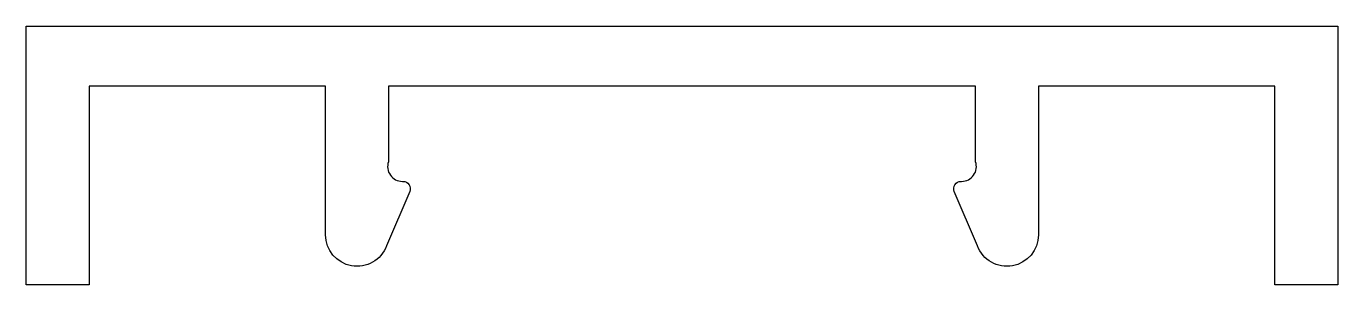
# Model space of a CAD drawing. Extents: x 241 to 276.5, y 263.9 to 270.9.
import ezdxf

# ---------------------------------------------------------------- set-up
doc = ezdxf.new("R2010")
doc.units = 0
doc.layers.add('ANA', color=220, linetype='CONTINUOUS')

msp = doc.modelspace()

# ---------------------------------------------------------------- linework, layer by layer
at = {"layer": 'ANA'}
msp.add_lwpolyline([(266.319, 266.659, 0.516384), (266.697, 267.19), (266.697, 269.239), (258.751, 269.239), (250.805, 269.239), (250.805, 267.19, 0.516384), (251.183, 266.659), (251.198, 266.659, -0.538576), (251.381, 266.38), (250.752, 264.912, -0.836159), (249.105, 265.209), (249.105, 269.239), (242.701, 269.239), (242.701, 263.859), (241.001, 263.859), (241.001, 270.859), (258.751, 270.859), (276.501, 270.859), (276.501, 263.859), (274.801, 263.859), (274.801, 269.239), (268.397, 269.239), (268.397, 265.209, -0.836159), (266.75, 264.912), (266.121, 266.38, -0.538576), (266.304, 266.659)], format="xyb", close=True, dxfattribs=at)

doc.saveas('drawing.dxf')
